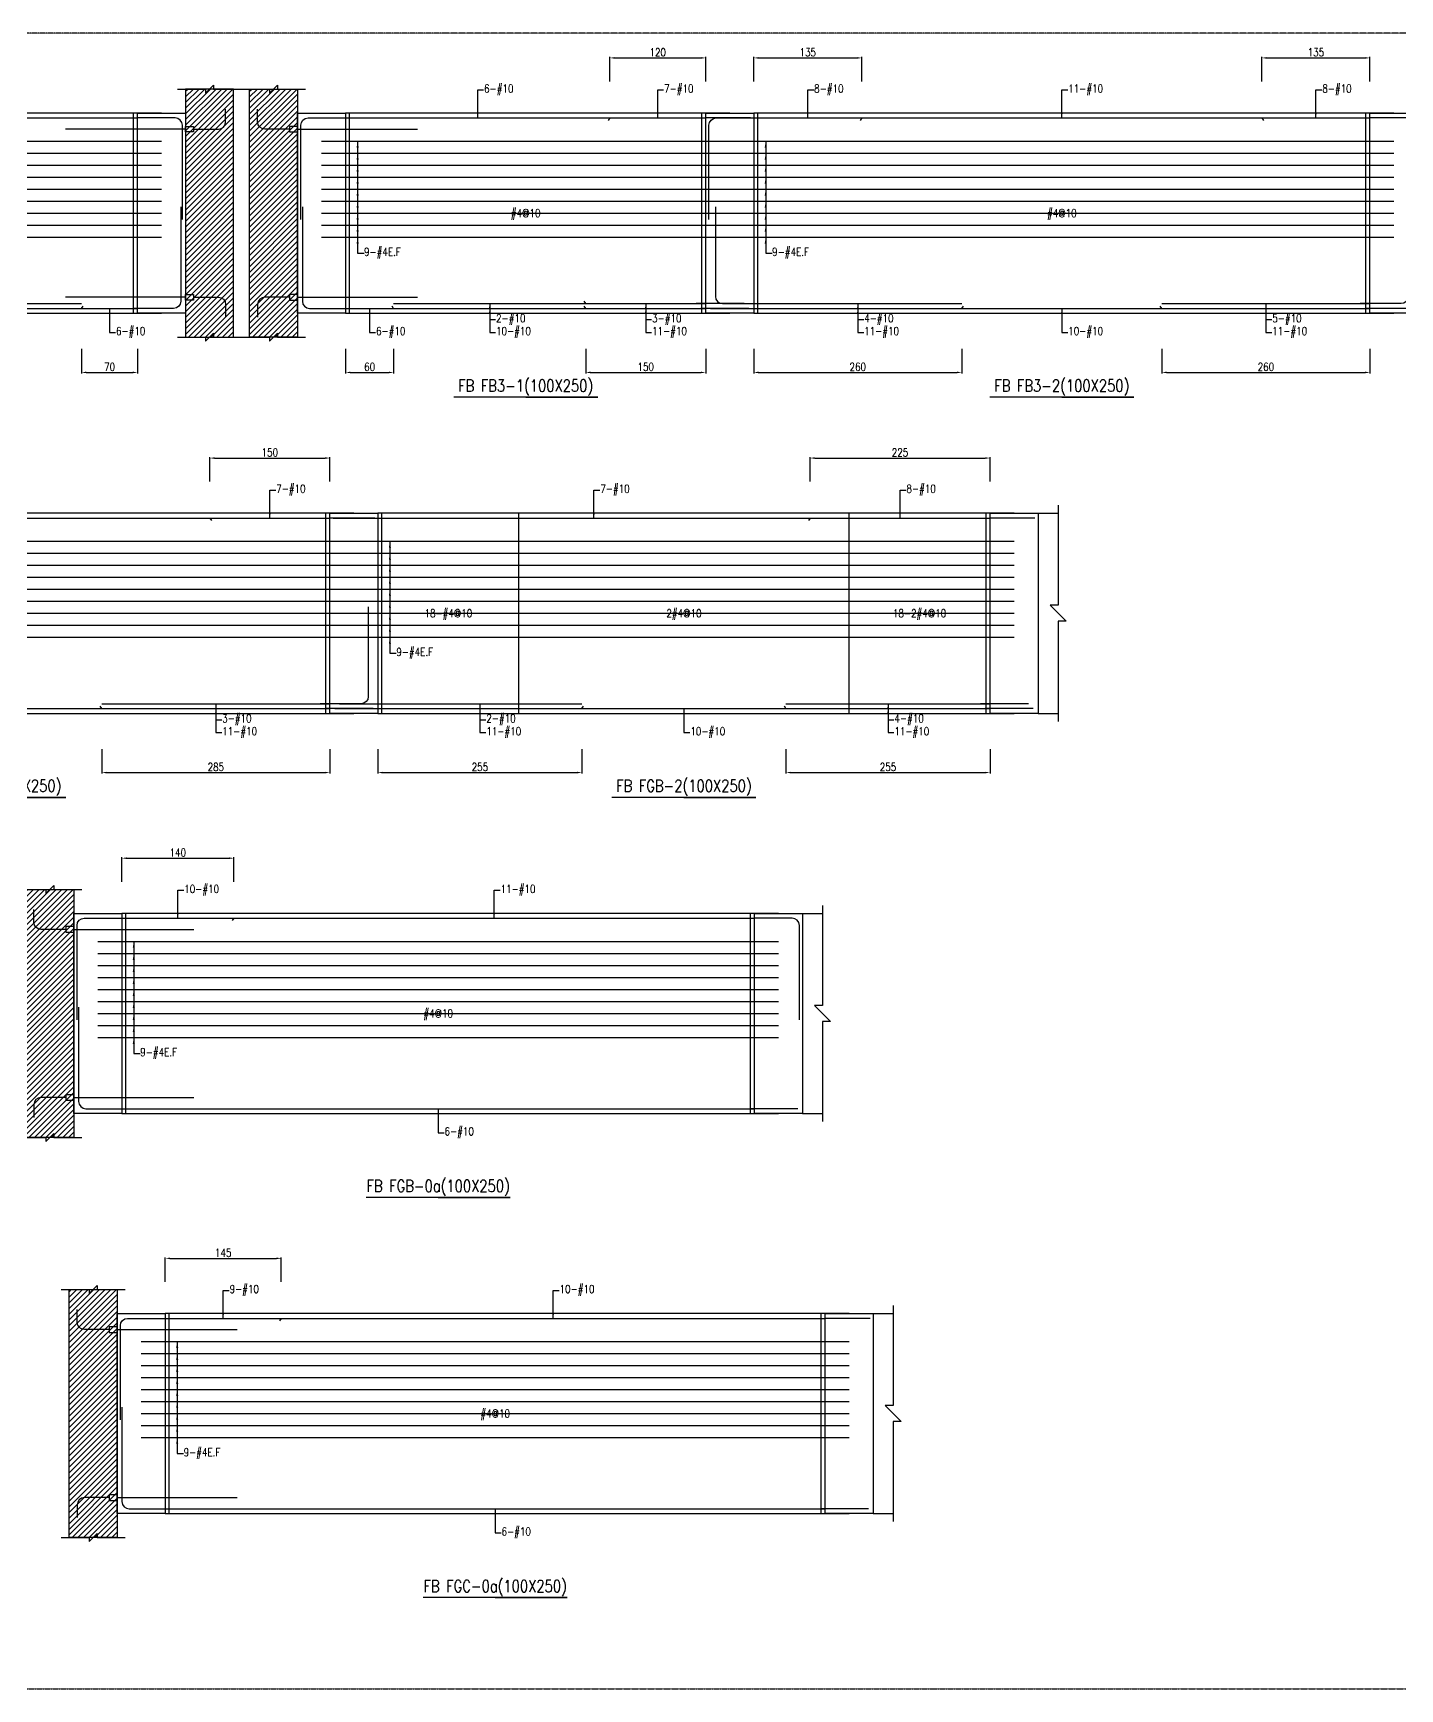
# Model space of a CAD drawing. Header units: millimetres. Extents: x 0 to 84580, y -12276 to 4373.
# Drawn here: x 4578 to 6286, y 0 to 2069 of the extents above; entities that cross this region are included whole.
import ezdxf
from ezdxf.enums import TextEntityAlignment as Align

# ---------------------------------------------------------------- set-up
doc = ezdxf.new("R2010")
doc.units = ezdxf.units.MM
doc.header["$MEASUREMENT"] = 0
doc.linetypes.add('CENTER', pattern=[2, 1.25, -0.25, 0.25, -0.25])
for name, color, linetype in [('S-DIM', 2, 'Continuous'), ('S-GRID', 1, 'CENTER'), ('S-LEADER', 2, 'Continuous'), ('S-RC', 130, 'Continuous'), ('S-REINF', 6, 'Continuous'), ('S-TEXT', 2, 'Continuous'), ('連續壁', 2, 'Continuous')]:
    doc.layers.add(name, color=color, linetype=linetype)
doc.styles.add('CS4', font='romans.shx', dxfattribs={"width": 0.8, "bigfont": 'lsp.shx'})
doc.styles.get("Standard").update_dxf_attribs({"font": 'arial.ttf'})
doc.dimstyles.new('ISO-25', dxfattribs={"dimtxt": 2.5, "dimasz": 2.5, "dimexe": 1.25, "dimexo": 0.625, "dimtad": 1, "dimtxsty": 'Standard', "dimcen": 2.5, "dimadec": 0, "dimazin": 0, "dimtfac": 1, "dimtmove": 0, "dimatfit": 3, "dimfxl": 0, "dimarcsym": 0})

# ---------------------------------------------------------------- blocks, each defined once
blk = doc.blocks.new('*D51')
at = {"layer": 'DEFPOINTS', "color": 0, "transparency": 16777216}
for p in [(4639, 1675), (4709, 1675), (4709, 1645)]:
    blk.add_point(p, dxfattribs=at)
at = {"layer": 'S-DIM', "color": 0, "lineweight": -2, "transparency": 16777216}
for p, q in [((4639, 1674.375), (4639, 1643.75)), ((4709, 1674.375), (4709, 1643.75)), ((4645, 1645), (4703, 1645))]:
    blk.add_line(p, q, dxfattribs=at)
at = {"layer": 'S-DIM', "color": 0, "transparency": 16777216}
for points in [[(4645, 1646), (4645, 1644), (4639, 1645)], [(4703, 1646), (4703, 1644), (4709, 1645)]]:
    blk.add_solid(points, dxfattribs=at)
at = {"layer": 'S-DIM', "color": 0, "transparency": 16777216, "insert": (4674, 1652), "char_height": 10, "attachment_point": 5, "style": 'CS4'}
blk.add_mtext('70', dxfattribs=at)
blk = doc.blocks.new('*D52')
at = {"layer": 'DEFPOINTS', "color": 0, "transparency": 16777216}
for p in [(5419, 2038), (5299, 2008), (5419, 2008)]:
    blk.add_point(p, dxfattribs=at)
at = {"layer": 'S-DIM', "color": 0, "lineweight": -2, "transparency": 16777216}
for p, q in [((5299, 2008.625), (5299, 2039.25)), ((5305, 2038), (5413, 2038)), ((5419, 2008.625), (5419, 2039.25))]:
    blk.add_line(p, q, dxfattribs=at)
at = {"layer": 'S-DIM', "color": 0, "transparency": 16777216}
for points in [[(5305, 2039), (5305, 2037), (5299, 2038)], [(5413, 2039), (5413, 2037), (5419, 2038)]]:
    blk.add_solid(points, dxfattribs=at)
at = {"layer": 'S-DIM', "color": 0, "transparency": 16777216, "insert": (5359, 2045), "char_height": 10, "attachment_point": 5, "style": 'CS4'}
blk.add_mtext('120', dxfattribs=at)
blk = doc.blocks.new('*D53')
at = {"layer": 'DEFPOINTS', "color": 0, "transparency": 16777216}
for p in [(4969, 1675), (5029, 1675), (5029, 1645)]:
    blk.add_point(p, dxfattribs=at)
at = {"layer": 'S-DIM', "color": 0, "lineweight": -2, "transparency": 16777216}
for p, q in [((4969, 1674.375), (4969, 1643.75)), ((5029, 1674.375), (5029, 1643.75)), ((4975, 1645), (5023, 1645))]:
    blk.add_line(p, q, dxfattribs=at)
at = {"layer": 'S-DIM', "color": 0, "transparency": 16777216}
for points in [[(4975, 1646), (4975, 1644), (4969, 1645)], [(5023, 1646), (5023, 1644), (5029, 1645)]]:
    blk.add_solid(points, dxfattribs=at)
at = {"layer": 'S-DIM', "color": 0, "transparency": 16777216, "insert": (4999, 1652), "char_height": 10, "attachment_point": 5, "style": 'CS4'}
blk.add_mtext('60', dxfattribs=at)
blk = doc.blocks.new('*D54')
at = {"layer": 'DEFPOINTS', "color": 0, "transparency": 16777216}
for p in [(5269, 1675), (5419, 1675), (5419, 1645)]:
    blk.add_point(p, dxfattribs=at)
at = {"layer": 'S-DIM', "color": 0, "lineweight": -2, "transparency": 16777216}
for p, q in [((5269, 1674.375), (5269, 1643.75)), ((5419, 1674.375), (5419, 1643.75)), ((5275, 1645), (5413, 1645))]:
    blk.add_line(p, q, dxfattribs=at)
at = {"layer": 'S-DIM', "color": 0, "transparency": 16777216}
for points in [[(5275, 1646), (5275, 1644), (5269, 1645)], [(5413, 1646), (5413, 1644), (5419, 1645)]]:
    blk.add_solid(points, dxfattribs=at)
at = {"layer": 'S-DIM', "color": 0, "transparency": 16777216, "insert": (5344, 1652), "char_height": 10, "attachment_point": 5, "style": 'CS4'}
blk.add_mtext('150', dxfattribs=at)
blk = doc.blocks.new('*D5')
at = {"layer": 'DEFPOINTS', "color": 0, "transparency": 16777216}
for p in [(5614, 2038), (5479, 2008), (5614, 2008)]:
    blk.add_point(p, dxfattribs=at)
at = {"layer": 'S-DIM', "color": 0, "lineweight": -2, "transparency": 16777216}
for p, q in [((5479, 2008.625), (5479, 2039.25)), ((5485, 2038), (5608, 2038)), ((5614, 2008.625), (5614, 2039.25))]:
    blk.add_line(p, q, dxfattribs=at)
at = {"layer": 'S-DIM', "color": 0, "transparency": 16777216}
for points in [[(5485, 2039), (5485, 2037), (5479, 2038)], [(5608, 2039), (5608, 2037), (5614, 2038)]]:
    blk.add_solid(points, dxfattribs=at)
at = {"layer": 'S-DIM', "color": 0, "transparency": 16777216, "insert": (5546.5, 2045), "char_height": 10, "attachment_point": 5, "style": 'CS4'}
blk.add_mtext('135', dxfattribs=at)
blk = doc.blocks.new('*D6')
at = {"layer": 'DEFPOINTS', "color": 0, "transparency": 16777216}
for p in [(6249, 2038), (6114, 2008), (6249, 2008)]:
    blk.add_point(p, dxfattribs=at)
at = {"layer": 'S-DIM', "color": 0, "lineweight": -2, "transparency": 16777216}
for p, q in [((6114, 2008.625), (6114, 2039.25)), ((6120, 2038), (6243, 2038)), ((6249, 2008.625), (6249, 2039.25))]:
    blk.add_line(p, q, dxfattribs=at)
at = {"layer": 'S-DIM', "color": 0, "transparency": 16777216}
for points in [[(6120, 2039), (6120, 2037), (6114, 2038)], [(6243, 2039), (6243, 2037), (6249, 2038)]]:
    blk.add_solid(points, dxfattribs=at)
at = {"layer": 'S-DIM', "color": 0, "transparency": 16777216, "insert": (6181.5, 2045), "char_height": 10, "attachment_point": 5, "style": 'CS4'}
blk.add_mtext('135', dxfattribs=at)
blk = doc.blocks.new('*D7')
at = {"layer": 'DEFPOINTS', "color": 0, "transparency": 16777216}
for p in [(5479, 1675), (5739, 1675), (5739, 1645)]:
    blk.add_point(p, dxfattribs=at)
at = {"layer": 'S-DIM', "color": 0, "lineweight": -2, "transparency": 16777216}
for p, q in [((5479, 1674.375), (5479, 1643.75)), ((5739, 1674.375), (5739, 1643.75)), ((5485, 1645), (5733, 1645))]:
    blk.add_line(p, q, dxfattribs=at)
at = {"layer": 'S-DIM', "color": 0, "transparency": 16777216}
for points in [[(5485, 1646), (5485, 1644), (5479, 1645)], [(5733, 1646), (5733, 1644), (5739, 1645)]]:
    blk.add_solid(points, dxfattribs=at)
at = {"layer": 'S-DIM', "color": 0, "transparency": 16777216, "insert": (5609, 1652), "char_height": 10, "attachment_point": 5, "style": 'CS4'}
blk.add_mtext('260', dxfattribs=at)
blk = doc.blocks.new('*D8')
at = {"layer": 'DEFPOINTS', "color": 0, "transparency": 16777216}
for p in [(5989, 1675), (6249, 1675), (6249, 1645)]:
    blk.add_point(p, dxfattribs=at)
at = {"layer": 'S-DIM', "color": 0, "lineweight": -2, "transparency": 16777216}
for p, q in [((5989, 1674.375), (5989, 1643.75)), ((6249, 1674.375), (6249, 1643.75)), ((5995, 1645), (6243, 1645))]:
    blk.add_line(p, q, dxfattribs=at)
at = {"layer": 'S-DIM', "color": 0, "transparency": 16777216}
for points in [[(5995, 1646), (5995, 1644), (5989, 1645)], [(6243, 1646), (6243, 1644), (6249, 1645)]]:
    blk.add_solid(points, dxfattribs=at)
at = {"layer": 'S-DIM', "color": 0, "transparency": 16777216, "insert": (6119, 1652), "char_height": 10, "attachment_point": 5, "style": 'CS4'}
blk.add_mtext('260', dxfattribs=at)
blk = doc.blocks.new('*D45')
at = {"layer": 'DEFPOINTS', "color": 0, "transparency": 16777216}
for p in [(4949.3, 1538), (4799.3, 1508), (4949.3, 1508)]:
    blk.add_point(p, dxfattribs=at)
at = {"layer": 'S-DIM', "color": 0, "lineweight": -2, "transparency": 16777216}
for p, q in [((4799.3, 1508.625), (4799.3, 1539.25)), ((4805.3, 1538), (4943.3, 1538)), ((4949.3, 1508.625), (4949.3, 1539.25))]:
    blk.add_line(p, q, dxfattribs=at)
at = {"layer": 'S-DIM', "color": 0, "transparency": 16777216}
for points in [[(4805.3, 1539), (4805.3, 1537), (4799.3, 1538)], [(4943.3, 1539), (4943.3, 1537), (4949.3, 1538)]]:
    blk.add_solid(points, dxfattribs=at)
at = {"layer": 'S-DIM', "color": 0, "transparency": 16777216, "insert": (4874.3, 1545), "char_height": 10, "attachment_point": 5, "style": 'CS4'}
blk.add_mtext('150', dxfattribs=at)
blk = doc.blocks.new('*D47')
at = {"layer": 'DEFPOINTS', "color": 0, "transparency": 16777216}
for p in [(4664.3, 1175), (4949.3, 1175), (4949.3, 1145)]:
    blk.add_point(p, dxfattribs=at)
at = {"layer": 'S-DIM', "color": 0, "lineweight": -2, "transparency": 16777216}
for p, q in [((4664.3, 1174.375), (4664.3, 1143.75)), ((4949.3, 1174.375), (4949.3, 1143.75)), ((4670.3, 1145), (4943.3, 1145))]:
    blk.add_line(p, q, dxfattribs=at)
at = {"layer": 'S-DIM', "color": 0, "transparency": 16777216}
for points in [[(4670.3, 1146), (4670.3, 1144), (4664.3, 1145)], [(4943.3, 1146), (4943.3, 1144), (4949.3, 1145)]]:
    blk.add_solid(points, dxfattribs=at)
at = {"layer": 'S-DIM', "color": 0, "transparency": 16777216, "insert": (4806.8, 1152), "char_height": 10, "attachment_point": 5, "style": 'CS4'}
blk.add_mtext('285', dxfattribs=at)
blk = doc.blocks.new('*D48')
at = {"layer": 'DEFPOINTS', "color": 0, "transparency": 16777216}
for p in [(5774.3, 1538), (5549.3, 1508), (5774.3, 1508)]:
    blk.add_point(p, dxfattribs=at)
at = {"layer": 'S-DIM', "color": 0, "lineweight": -2, "transparency": 16777216}
for p, q in [((5549.3, 1508.625), (5549.3, 1539.25)), ((5555.3, 1538), (5768.3, 1538)), ((5774.3, 1508.625), (5774.3, 1539.25))]:
    blk.add_line(p, q, dxfattribs=at)
at = {"layer": 'S-DIM', "color": 0, "transparency": 16777216}
for points in [[(5555.3, 1539), (5555.3, 1537), (5549.3, 1538)], [(5768.3, 1539), (5768.3, 1537), (5774.3, 1538)]]:
    blk.add_solid(points, dxfattribs=at)
at = {"layer": 'S-DIM', "color": 0, "transparency": 16777216, "insert": (5661.8, 1545), "char_height": 10, "attachment_point": 5, "style": 'CS4'}
blk.add_mtext('225', dxfattribs=at)
blk = doc.blocks.new('*D29')
at = {"layer": 'DEFPOINTS', "color": 0, "transparency": 16777216}
for p in [(5009.3, 1175), (5264.3, 1175), (5264.3, 1145)]:
    blk.add_point(p, dxfattribs=at)
at = {"layer": 'S-DIM', "color": 0, "lineweight": -2, "transparency": 16777216}
for p, q in [((5009.3, 1174.375), (5009.3, 1143.75)), ((5264.3, 1174.375), (5264.3, 1143.75)), ((5015.3, 1145), (5258.3, 1145))]:
    blk.add_line(p, q, dxfattribs=at)
at = {"layer": 'S-DIM', "color": 0, "transparency": 16777216}
for points in [[(5015.3, 1146), (5015.3, 1144), (5009.3, 1145)], [(5258.3, 1146), (5258.3, 1144), (5264.3, 1145)]]:
    blk.add_solid(points, dxfattribs=at)
at = {"layer": 'S-DIM', "color": 0, "transparency": 16777216, "insert": (5136.8, 1152), "char_height": 10, "attachment_point": 5, "style": 'CS4'}
blk.add_mtext('255', dxfattribs=at)
blk = doc.blocks.new('*D30')
at = {"layer": 'DEFPOINTS', "color": 0, "transparency": 16777216}
for p in [(5519.3, 1175), (5774.3, 1175), (5774.3, 1145)]:
    blk.add_point(p, dxfattribs=at)
at = {"layer": 'S-DIM', "color": 0, "lineweight": -2, "transparency": 16777216}
for p, q in [((5519.3, 1174.375), (5519.3, 1143.75)), ((5774.3, 1174.375), (5774.3, 1143.75)), ((5525.3, 1145), (5768.3, 1145))]:
    blk.add_line(p, q, dxfattribs=at)
at = {"layer": 'S-DIM', "color": 0, "transparency": 16777216}
for points in [[(5525.3, 1146), (5525.3, 1144), (5519.3, 1145)], [(5768.3, 1146), (5768.3, 1144), (5774.3, 1145)]]:
    blk.add_solid(points, dxfattribs=at)
at = {"layer": 'S-DIM', "color": 0, "transparency": 16777216, "insert": (5646.8, 1152), "char_height": 10, "attachment_point": 5, "style": 'CS4'}
blk.add_mtext('255', dxfattribs=at)
blk = doc.blocks.new('*D39')
at = {"layer": 'DEFPOINTS', "color": 0, "transparency": 16777216}
for p in [(4829.3, 1038), (4689.3, 1008), (4829.3, 1008)]:
    blk.add_point(p, dxfattribs=at)
at = {"layer": 'S-DIM', "color": 0, "lineweight": -2, "transparency": 16777216}
for p, q in [((4689.3, 1008.625), (4689.3, 1039.25)), ((4695.3, 1038), (4823.3, 1038)), ((4829.3, 1008.625), (4829.3, 1039.25))]:
    blk.add_line(p, q, dxfattribs=at)
at = {"layer": 'S-DIM', "color": 0, "transparency": 16777216}
for points in [[(4695.3, 1039), (4695.3, 1037), (4689.3, 1038)], [(4823.3, 1039), (4823.3, 1037), (4829.3, 1038)]]:
    blk.add_solid(points, dxfattribs=at)
at = {"layer": 'S-DIM', "color": 0, "transparency": 16777216, "insert": (4759.3, 1045), "char_height": 10, "attachment_point": 5, "style": 'CS4'}
blk.add_mtext('140', dxfattribs=at)
blk = doc.blocks.new('*D35')
at = {"layer": 'DEFPOINTS', "color": 0, "transparency": 16777216}
for p in [(4888.5, 538), (4743.5, 508), (4888.5, 508)]:
    blk.add_point(p, dxfattribs=at)
at = {"layer": 'S-DIM', "color": 0, "lineweight": -2, "transparency": 16777216}
for p, q in [((4743.5, 508.625), (4743.5, 539.25)), ((4749.5, 538), (4882.5, 538)), ((4888.5, 508.625), (4888.5, 539.25))]:
    blk.add_line(p, q, dxfattribs=at)
at = {"layer": 'S-DIM', "color": 0, "transparency": 16777216}
for points in [[(4749.5, 539), (4749.5, 537), (4743.5, 538)], [(4882.5, 539), (4882.5, 537), (4888.5, 538)]]:
    blk.add_solid(points, dxfattribs=at)
at = {"layer": 'S-DIM', "color": 0, "transparency": 16777216, "insert": (4816, 545), "char_height": 10, "attachment_point": 5, "style": 'CS4'}
blk.add_mtext('145', dxfattribs=at)

msp = doc.modelspace()

# ---------------------------------------------------------------- hatches: boundary and pattern name
at = {"layer": '連續壁'}
h = msp.add_hatch(dxfattribs=at)
h.set_pattern_fill('ANSI31', color=256, scale=40, style=0)
h.set_pattern_definition([(45, (4649, 250), (-3.535534, 3.535534), [])])
h.paths.add_polyline_path([(4829, 1689), (4769, 1689), (4769, 1999), (4829, 1999)], flags=16)
h = msp.add_hatch(dxfattribs=at)
h.set_pattern_fill('ANSI31', color=256, scale=40, style=0)
h.set_pattern_definition([(45, (4729, 250), (-3.535534, 3.535534), [])])
h.paths.add_polyline_path([(4909, 1689), (4849, 1689), (4849, 1999), (4909, 1999)], flags=16)
h = msp.add_hatch(dxfattribs=at)
h.set_pattern_fill('ANSI31', color=256, scale=40, style=0)
h.set_pattern_definition([(45, (4449.3, -750), (-3.535534, 3.535534), [])])
h.paths.add_polyline_path([(4629.3, 689), (4569.3, 689), (4569.3, 999), (4629.3, 999)], flags=16)
h = msp.add_hatch(dxfattribs=at)
h.set_pattern_fill('ANSI31', color=256, scale=40, style=0)
h.set_pattern_definition([(45, (4503.5, -1250), (-3.535534, 3.535534), [])])
h.paths.add_polyline_path([(4683.5, 189), (4623.5, 189), (4623.5, 499), (4683.5, 499)], flags=16)

# ---------------------------------------------------------------- linework, layer by layer
for p, q in [((5834.3, 1469), (5859.3, 1469)), ((5834.3, 1219), (5859.3, 1219)), ((5540, 969), (5565, 969)), ((5540, 719), (5565, 719)), ((5628.3, 469), (5653.3, 469)), ((5628.3, 219), (5653.3, 219))]:
    msp.add_line(p, q)
at = {"layer": 'S-GRID'}
msp.add_lwpolyline([(3229, 0), (6458, 0), (6458, 2069), (3229, 2069), (3229, 0)], dxfattribs=at)
at = {"layer": 'S-RC'}
for points in [[(4759, 1999), (4794, 1998.993), (4793.999, 1993.993), (4804.001, 2003.991), (4804, 1998.991), (4839, 1998.984)], [(4769, 1689), (4829, 1689), (4829, 1999), (4769, 1999), (4769, 1689)], [(4839, 1999), (4874, 1998.993), (4873.999, 1993.993), (4884.001, 2003.991), (4884, 1998.991), (4919, 1998.984)], [(4909, 1689), (4849, 1689), (4849, 1999), (4909, 1999), (4909, 1689)], [(4739, 1969), (4219, 1969)], [(4769, 1719), (4709, 1719), (4709, 1969), (4769, 1969), (4769, 1719)], [(4969, 1719), (4909, 1719), (4909, 1969), (4969, 1969), (4969, 1719)], [(5449, 1969), (4969, 1969)], [(5479, 1719), (5419, 1719), (5419, 1969), (5479, 1969), (5479, 1719)], [(5479, 1719), (5419, 1719), (5419, 1969), (5479, 1969), (5479, 1719)], [(6279, 1969), (5479, 1969)], [(6309, 1719), (6249, 1719), (6249, 1969), (6309, 1969), (6309, 1719)], [(4769, 1949), (4619, 1949)], [(4769, 1952.5), (4779, 1952.5), (4779, 1945.5), (4769, 1945.5), (4769, 1952.5)], [(4909, 1952.5), (4899, 1952.5), (4899, 1945.5), (4909, 1945.5), (4909, 1952.5)], [(4909, 1949), (5059, 1949)], [(4769, 1739), (4619, 1739)], [(4769, 1742.5), (4779, 1742.5), (4779, 1735.5), (4769, 1735.5), (4769, 1742.5)], [(4909, 1742.5), (4899, 1742.5), (4899, 1735.5), (4909, 1735.5), (4909, 1742.5)], [(4909, 1739), (5059, 1739)], [(4219, 1719), (4739, 1719)], [(4969, 1719), (5449, 1719)], [(5479, 1719), (6279, 1719)], [(4759, 1689), (4794, 1688.993), (4793.999, 1683.993), (4804.001, 1693.991), (4804, 1688.991), (4839, 1688.984)], [(4839, 1689), (4874, 1688.993), (4873.999, 1683.993), (4884.001, 1693.991), (4884, 1688.991), (4919, 1688.984)], [(5194, 1614), (5284, 1614), (5104, 1614)], [(5864, 1614), (5954, 1614), (5774, 1614)], [(4979.3, 1469), (4109, 1469)], [(5009.3, 1219), (4949.3, 1219), (4949.3, 1469), (5009.3, 1469), (5009.3, 1219)], [(5009.3, 1219), (4949.3, 1219), (4949.3, 1469), (5009.3, 1469), (5009.3, 1219)], [(5804.3, 1469), (5009.3, 1469)], [(5834.3, 1219), (5774.3, 1219), (5774.3, 1469), (5834.3, 1469), (5834.3, 1219)], [(5859.3, 1479), (5859.3, 1354), (5849.3, 1354), (5869.3, 1334), (5859.3, 1334), (5859.3, 1209)], [(4109, 1219), (4979.3, 1219)], [(5009.3, 1219), (5804.3, 1219)], [(4529.15, 1114), (4619.15, 1114), (4439.15, 1114)], [(5391.8, 1114), (5481.8, 1114), (5301.8, 1114)], [(4559.3, 999), (4594.3, 998.993), (4594.299, 993.993), (4604.301, 1003.991), (4604.3, 998.991), (4639.3, 998.984)], [(4629.3, 689), (4569.3, 689), (4569.3, 999), (4629.3, 999), (4629.3, 689)], [(5565, 979), (5565, 854), (5555, 854), (5575, 834), (5565, 834), (5565, 709)], [(4629.3, 952.5), (4619.3, 952.5), (4619.3, 945.5), (4629.3, 945.5), (4629.3, 952.5)], [(4689.3, 719), (4629.3, 719), (4629.3, 969), (4689.3, 969), (4689.3, 719)], [(5510, 969), (4689.3, 969)], [(5540, 719), (5480, 719), (5480, 969), (5540, 969), (5540, 719)], [(4629.3, 949), (4779.3, 949)], [(4629.3, 742.5), (4619.3, 742.5), (4619.3, 735.5), (4629.3, 735.5), (4629.3, 742.5)], [(4629.3, 739), (4779.3, 739)], [(4689.3, 719), (5510, 719)], [(4559.3, 689), (4594.3, 688.993), (4594.299, 683.993), (4604.301, 693.991), (4604.3, 688.991), (4639.3, 688.984)], [(5084.65, 614), (5174.65, 614), (4994.65, 614)], [(4613.5, 499), (4648.5, 498.993), (4648.499, 493.993), (4658.501, 503.991), (4658.5, 498.991), (4693.5, 498.984)], [(4683.5, 189), (4623.5, 189), (4623.5, 499), (4683.5, 499), (4683.5, 189)], [(5653.3, 479), (5653.3, 354), (5643.3, 354), (5663.3, 334), (5653.3, 334), (5653.3, 209)], [(4743.5, 219), (4683.5, 219), (4683.5, 469), (4743.5, 469), (4743.5, 219)], [(5598.3, 469), (4743.5, 469)], [(5628.3, 219), (5568.3, 219), (5568.3, 469), (5628.3, 469), (5628.3, 219)], [(4683.5, 452.5), (4673.5, 452.5), (4673.5, 445.5), (4683.5, 445.5), (4683.5, 452.5)], [(4683.5, 449), (4833.5, 449)], [(4683.5, 242.5), (4673.5, 242.5), (4673.5, 235.5), (4683.5, 235.5), (4683.5, 242.5)], [(4683.5, 239), (4833.5, 239)], [(4743.5, 219), (5598.3, 219)], [(4613.5, 189), (4648.5, 188.993), (4648.499, 183.993), (4658.501, 193.991), (4658.5, 188.991), (4693.5, 188.984)], [(5155.9, 114), (5245.9, 114), (5065.9, 114)]]:
    msp.add_lwpolyline(points, dxfattribs=at)
for points in [[(4779, 1949), (4810, 1949, 0.41421356), (4819, 1958), (4819, 1974)], [(4899, 1949), (4868, 1949, -0.41421356), (4859, 1958), (4859, 1974)], [(4779, 1739), (4810, 1739, -0.41421356), (4819, 1730), (4819, 1714)], [(4899, 1739), (4868, 1739, 0.41421356), (4859, 1730), (4859, 1714)], [(4619.3, 949), (4588.3, 949, -0.41421356), (4579.3, 958), (4579.3, 974)], [(4619.3, 739), (4588.3, 739, 0.41421356), (4579.3, 730), (4579.3, 714)], [(4673.5, 449), (4642.5, 449, -0.41421356), (4633.5, 458), (4633.5, 474)], [(4673.5, 239), (4642.5, 239, 0.41421356), (4633.5, 230), (4633.5, 214)]]:
    msp.add_lwpolyline(points, format="xyb", dxfattribs=at)
at = {"layer": 'S-REINF', "color": 1}
for points in [[(4704, 1719), (4704, 1969)], [(4974, 1719), (4974, 1969)], [(5414, 1719), (5414, 1969)], [(5484, 1719), (5484, 1969)], [(6244, 1719), (6244, 1969)], [(4189, 1934), (4739, 1934)], [(4939, 1934), (5449, 1934)], [(5449, 1934), (6279, 1934)], [(4189, 1919), (4739, 1919)], [(4189, 1904), (4739, 1904)], [(4939, 1919), (5449, 1919)], [(4939, 1904), (5449, 1904)], [(5449, 1919), (6279, 1919)], [(5449, 1904), (6279, 1904)], [(4189, 1889), (4739, 1889)], [(4939, 1889), (5449, 1889)], [(5449, 1889), (6279, 1889)], [(4189, 1874), (4739, 1874)], [(4939, 1874), (5449, 1874)], [(5449, 1874), (6279, 1874)], [(4189, 1859), (4739, 1859)], [(4189, 1844), (4739, 1844)], [(4939, 1859), (5449, 1859)], [(4939, 1844), (5449, 1844)], [(5449, 1859), (6279, 1859)], [(5449, 1844), (6279, 1844)], [(4189, 1829), (4739, 1829)], [(4939, 1829), (5449, 1829)], [(5449, 1829), (6279, 1829)], [(4189, 1814), (4739, 1814)], [(4939, 1814), (5449, 1814)], [(5449, 1814), (6279, 1814)], [(4944.348, 1219), (4944.348, 1469)], [(5014.3, 1219), (5014.3, 1469)], [(5185.55, 1219), (5185.55, 1469)], [(5598.05, 1219), (5598.05, 1469)], [(5769.3, 1219), (5769.3, 1469)], [(4079, 1434), (4979.3, 1434)], [(4979.3, 1434), (5804.3, 1434)], [(4079, 1419), (4979.3, 1419)], [(4979.3, 1419), (5804.3, 1419)], [(4079, 1404), (4979.3, 1404)], [(4079, 1389), (4979.3, 1389)], [(4979.3, 1404), (5804.3, 1404)], [(4979.3, 1389), (5804.3, 1389)], [(4079, 1374), (4979.3, 1374)], [(4979.3, 1374), (5804.3, 1374)], [(4079, 1359), (4979.3, 1359)], [(4979.3, 1359), (5804.3, 1359)], [(4079, 1344), (4979.3, 1344)], [(4079, 1329), (4979.3, 1329)], [(4979.3, 1344), (5804.3, 1344)], [(4979.3, 1329), (5804.3, 1329)], [(4079, 1314), (4979.3, 1314)], [(4979.3, 1314), (5804.3, 1314)], [(4694.3, 719), (4694.3, 969)], [(5475.033, 719), (5475.033, 969)], [(4659.3, 934), (5510, 934)], [(4659.3, 919), (5510, 919)], [(4659.3, 904), (5510, 904)], [(4659.3, 889), (5510, 889)], [(4659.3, 874), (5510, 874)], [(4659.3, 859), (5510, 859)], [(4659.3, 844), (5510, 844)], [(4659.3, 829), (5510, 829)], [(4659.3, 814), (5510, 814)], [(4748.5, 219), (4748.5, 469)], [(5563.299, 219), (5563.299, 469)], [(4713.5, 434), (5598.3, 434)], [(4713.5, 419), (5598.3, 419)], [(4713.5, 404), (5598.3, 404)], [(4713.5, 389), (5598.3, 389)], [(4713.5, 374), (5598.3, 374)], [(4713.5, 359), (5598.3, 359)], [(4713.5, 344), (5598.3, 344)], [(4713.5, 329), (5598.3, 329)], [(4713.5, 314), (5598.3, 314)]]:
    msp.add_lwpolyline(points, dxfattribs=at)
at = {"layer": 'S-REINF'}
for points in [[(4354, 1963), (4709, 1963)], [(4969, 1963), (5299, 1963)], [(5299, 1963), (5297, 1960)], [(5299, 1963), (5419, 1963)], [(5475, 1963), (5419, 1963)], [(5479, 1963), (5614, 1963)], [(5614, 1963), (5612, 1960)], [(5614, 1963), (6114, 1963)], [(6114, 1963), (6116, 1960)], [(6114, 1963), (6249, 1963)], [(6305, 1963), (6249, 1963)], [(4384, 1731), (4639, 1731)], [(4384, 1725), (4639, 1725)], [(4639, 1725), (4641, 1728)], [(4639, 1725), (4709, 1725)], [(4969, 1725), (5029, 1725)], [(5029, 1725), (5027, 1728)], [(5029, 1731), (5269, 1731)], [(5029, 1725), (5269, 1725)], [(5269, 1731), (5267, 1734)], [(5269, 1725), (5267, 1728)], [(5269, 1731), (5419, 1731)], [(5269, 1725), (5419, 1725)], [(5467, 1731), (5407, 1731)], [(5473, 1725), (5413, 1725)], [(5425, 1725), (5479, 1725)], [(5479, 1731), (5739, 1731)], [(5479, 1725), (5739, 1725)], [(5739, 1725), (5741, 1728)], [(5739, 1725), (5989, 1725)], [(5989, 1725), (5987, 1728)], [(5989, 1731), (6249, 1731)], [(5989, 1725), (6249, 1725)], [(6303, 1725), (6243, 1725)], [(4259, 1463), (4799.3, 1463)], [(4799.3, 1463), (4801.3, 1460)], [(4799.3, 1463), (4949.3, 1463)], [(5005.3, 1463), (4949.3, 1463)], [(4953.3, 1463), (5009.3, 1463)], [(5009.3, 1463), (5549.3, 1463)], [(5549.3, 1463), (5547.3, 1460)], [(5549.3, 1463), (5774.3, 1463)], [(5830.3, 1463), (5774.3, 1463)], [(4394, 1225), (4664.3, 1225)], [(4664.3, 1225), (4662.3, 1228)], [(4664.3, 1231), (4949.3, 1231)], [(4664.3, 1225), (4949.3, 1225)], [(5003.3, 1225), (4943.3, 1225)], [(4955.3, 1225), (5009.3, 1225)], [(4961.3, 1231), (5009.3, 1231)], [(5009.3, 1231), (5264.3, 1231)], [(5009.3, 1225), (5264.3, 1225)], [(5264.3, 1225), (5266.3, 1228)], [(5264.3, 1225), (5519.3, 1225)], [(5519.3, 1225), (5517.3, 1228)], [(5519.3, 1231), (5774.3, 1231)], [(5519.3, 1225), (5774.3, 1225)], [(5822.3, 1231), (5762.3, 1231)], [(5828.3, 1225), (5768.3, 1225)], [(4689.3, 963), (4829.3, 963)], [(4829.3, 963), (4827.3, 960)], [(4829.3, 963), (5480, 963)], [(4689.3, 725), (5480, 725)], [(5534, 725), (5474, 725)], [(4743.5, 463), (4888.5, 463)], [(4888.5, 463), (4886.5, 460)], [(4888.5, 463), (5568.3, 463)], [(5624.3, 463), (5568.3, 463)], [(4743.5, 225), (5568.3, 225)], [(5622.3, 225), (5562.3, 225)]]:
    msp.add_lwpolyline(points, dxfattribs=at)
for points in [[(4765, 1836), (4765, 1954, 0.41421356), (4756, 1963), (4709, 1963)], [(4913, 1836), (4913, 1954, -0.41421356), (4922, 1963), (4969, 1963)], [(5423, 1836), (5423, 1954, -0.41421356), (5432, 1963), (5479, 1963)], [(4763, 1852), (4763, 1734, -0.41421356), (4754, 1725), (4703, 1725)], [(4915, 1852), (4915, 1734, 0.41421356), (4924, 1725), (4969, 1725)], [(5431, 1852), (5431, 1740, 0.41421356), (5440, 1731), (5479, 1731)], [(6297, 1852), (6297, 1740, -0.41421356), (6288, 1731), (6237, 1731)], [(4997.3, 1352), (4997.3, 1240, -0.41421356), (4988.3, 1231), (4937.3, 1231)], [(4633.3, 836), (4633.3, 954, -0.41421356), (4642.3, 963), (4689.3, 963)], [(5536, 836), (5536, 954, 0.41421356), (5527, 963), (5480, 963)], [(4635.3, 852), (4635.3, 734, 0.41421356), (4644.3, 725), (4689.3, 725)], [(4687.5, 336), (4687.5, 454, -0.41421356), (4696.5, 463), (4743.5, 463)], [(4689.5, 352), (4689.5, 234, 0.41421356), (4698.5, 225), (4743.5, 225)]]:
    msp.add_lwpolyline(points, format="xyb", dxfattribs=at)

# ---------------------------------------------------------------- texts
at = {"layer": 'S-LEADER', "char_height": 10, "attachment_point": 4, "style": 'CS4'}
for s, insert in [('6-#10', (5142, 1998)), ('7-#10', (5367, 1998)), ('8-#10', (5554.5, 1998)), ('11-#10', (5872, 1998)), ('8-#10', (6189.5, 1998)), ('2-#10', (5157, 1711)), ('3-#10', (5352, 1711)), ('4-#10', (5617, 1711)), ('5-#10', (6127, 1711)), ('6-#10', (4682, 1695)), ('6-#10', (5007, 1695)), ('10-#10', (5157, 1695)), ('11-#10', (5352, 1695)), ('11-#10', (5617, 1695)), ('10-#10', (5872, 1695)), ('11-#10', (6127, 1695)), ('7-#10', (4882.3, 1498)), ('7-#10', (5287.3, 1498)), ('8-#10', (5669.8, 1498)), ('3-#10', (4814.8, 1211)), ('11-#10', (4814.8, 1195)), ('2-#10', (5144.8, 1211)), ('11-#10', (5144.8, 1195)), ('10-#10', (5399.8, 1195)), ('4-#10', (5654.8, 1211)), ('11-#10', (5654.8, 1195)), ('10-#10', (4767.3, 998)), ('11-#10', (5162.65, 998)), ('6-#10', (5092.65, 695)), ('9-#10', (4824, 498)), ('10-#10', (5236.4, 498)), ('6-#10', (5163.9, 195))]:
    msp.add_mtext(s, dxfattribs=dict(at, insert=insert))
at = {"layer": 'S-LEADER', "color": 3, "char_height": 10, "attachment_point": 4, "style": 'CS4'}
for insert in [(4992, 1794), (5502, 1794), (5032.3, 1294), (4712.3, 794), (4766.5, 294)]:
    msp.add_mtext('9-#4E.F', dxfattribs=dict(at, insert=insert))
at = {"layer": 'S-RC', "style": 'CS4', "width": 0.8}
for s, p in [('FB FB3-1(100X250)', (5194, 1621)), ('FB FB3-2(100X250)', (5864, 1621)), ('FB FGB-1(100X250)', (4529.15, 1121)), ('FB FGB-2(100X250)', (5391.8, 1121)), ('FB FGB-0a(100X250)', (5084.65, 621)), ('FB FGC-0a(100X250)', (5155.9, 121))]:
    msp.add_text(s, height=15, dxfattribs=at).set_placement(p, align=Align.CENTER)
at = {"layer": 'S-TEXT', "color": 1, "style": 'CS4', "width": 0.8}
for s, p in [('#4@10', (5194, 1839)), ('#4@10', (5864, 1839)), ('18-#4@10', (5097.425, 1339)), ('2#4@10', (5391.8, 1339)), ('18-2#4@10', (5686.175, 1339)), ('#4@10', (5084.667, 839)), ('#4@10', (5155.9, 339))]:
    msp.add_text(s, height=10, dxfattribs=at).set_placement(p, align=Align.CENTER)

# ---------------------------------------------------------------- dimensions: what is measured, and where the dimension line sits
at = {"layer": 'S-DIM'}
for p1, p2, distance, picture, middle in [((5299, 2008), (5419, 2008), 30, '*D52', (5359, 2045)), ((5479, 2008), (5614, 2008), 30, '*D5', (5546.5, 2045)), ((6114, 2008), (6249, 2008), 30, '*D6', (6181.5, 2045)), ((4639, 1675), (4709, 1675), -30, '*D51', (4674, 1652)), ((4969, 1675), (5029, 1675), -30, '*D53', (4999, 1652)), ((5269, 1675), (5419, 1675), -30, '*D54', (5344, 1652)), ((5479, 1675), (5739, 1675), -30, '*D7', (5609, 1652)), ((5989, 1675), (6249, 1675), -30, '*D8', (6119, 1652)), ((4799.3, 1508), (4949.3, 1508), 30, '*D45', (4874.3, 1545)), ((5549.3, 1508), (5774.3, 1508), 30, '*D48', (5661.8, 1545)), ((4664.3, 1175), (4949.3, 1175), -30, '*D47', (4806.8, 1152)), ((5009.3, 1175), (5264.3, 1175), -30, '*D29', (5136.8, 1152)), ((5519.3, 1175), (5774.3, 1175), -30, '*D30', (5646.8, 1152)), ((4689.3, 1008), (4829.3, 1008), 30, '*D39', (4759.3, 1045)), ((4743.5, 508), (4888.5, 508), 30, '*D35', (4816, 545))]:
    dim = msp.add_aligned_dim(p1=p1, p2=p2, distance=distance, dimstyle='ISO-25', override={"dimtxt": 10, "dimasz": 6, "dimgap": 2, "dimtxsty": 'CS4'}, dxfattribs=at)
    dim.commit()
    dim.dimension.update_dxf_attribs({"geometry": picture, "text_midpoint": middle})

# ---------------------------------------------------------------- leaders
at = {"layer": 'S-LEADER', "annotation_type": 0, "has_hookline": 1, "hookline_direction": 0}
for points, override, text_width in [([(5134, 1963), (5134, 1998), (5141.375, 1998)], {"dimasz": 6, "dimtad": 0}, 38.095), ([(5359, 1963), (5359, 1998), (5366.375, 1998)], {"dimasz": 6, "dimtad": 0}, 38.476), ([(5546.5, 1963), (5546.5, 1998), (5553.875, 1998)], {"dimasz": 6, "dimtad": 0}, 38.476), ([(5864, 1963), (5864, 1998), (5871.375, 1998)], {"dimasz": 6, "dimtad": 0}, 44.952), ([(6181.5, 1963), (6181.5, 1998), (6188.875, 1998)], {"dimasz": 6, "dimtad": 0}, 38.476), ([(4984, 1814), (4984, 1794), (4991.375, 1794)], {"dimasz": 8, "dimtad": 0}, 49.524), ([(5494, 1814), (5494, 1794), (5501.375, 1794)], {"dimasz": 8, "dimtad": 0}, 49.524), ([(4674, 1725), (4674, 1695), (4681.375, 1695)], {"dimasz": 6, "dimtad": 0}, 38.095), ([(4999, 1725), (4999, 1695), (5006.375, 1695)], {"dimasz": 6, "dimtad": 0}, 38.095), ([(5149, 1731), (5149, 1711), (5156.375, 1711)], {"dimasz": 6, "dimtad": 0}, 38.476), ([(5149, 1725), (5149, 1695), (5156.375, 1695)], {"dimasz": 6, "dimtad": 0}, 44.952), ([(5344, 1731), (5344, 1711), (5351.375, 1711)], {"dimasz": 6, "dimtad": 0}, 38.476), ([(5344, 1725), (5344, 1695), (5351.375, 1695)], {"dimasz": 6, "dimtad": 0}, 44.952), ([(5609, 1731), (5609, 1711), (5616.375, 1711)], {"dimasz": 6, "dimtad": 0}, 38.476), ([(5609, 1725), (5609, 1695), (5616.375, 1695)], {"dimasz": 6, "dimtad": 0}, 44.952), ([(5864, 1725), (5864, 1695), (5871.375, 1695)], {"dimasz": 6, "dimtad": 0}, 44.952), ([(6119, 1731), (6119, 1711), (6126.375, 1711)], {"dimasz": 6, "dimtad": 0}, 38.476), ([(6119, 1725), (6119, 1695), (6126.375, 1695)], {"dimasz": 6, "dimtad": 0}, 44.952), ([(4874.3, 1463), (4874.3, 1498), (4881.675, 1498)], {"dimasz": 6, "dimtad": 0}, 38.476), ([(5279.3, 1463), (5279.3, 1498), (5286.675, 1498)], {"dimasz": 6, "dimtad": 0}, 38.476), ([(5661.8, 1463), (5661.8, 1498), (5669.175, 1498)], {"dimasz": 6, "dimtad": 0}, 38.476), ([(5024.3, 1314), (5024.3, 1294), (5031.675, 1294)], {"dimasz": 8, "dimtad": 0}, 49.524), ([(4806.8, 1231), (4806.8, 1211), (4814.175, 1211)], {"dimasz": 6, "dimtad": 0}, 38.476), ([(4806.8, 1225), (4806.8, 1195), (4814.175, 1195)], {"dimasz": 6, "dimtad": 0}, 44.952), ([(5136.8, 1231), (5136.8, 1211), (5144.175, 1211)], {"dimasz": 6, "dimtad": 0}, 38.476), ([(5136.8, 1225), (5136.8, 1195), (5144.175, 1195)], {"dimasz": 6, "dimtad": 0}, 44.952), ([(5391.8, 1225), (5391.8, 1195), (5399.175, 1195)], {"dimasz": 6, "dimtad": 0}, 44.952), ([(5646.8, 1231), (5646.8, 1211), (5654.175, 1211)], {"dimasz": 6, "dimtad": 0}, 38.476), ([(5646.8, 1225), (5646.8, 1195), (5654.175, 1195)], {"dimasz": 6, "dimtad": 0}, 44.952), ([(4759.3, 963), (4759.3, 998), (4766.675, 998)], {"dimasz": 6, "dimtad": 0}, 44.952), ([(5154.65, 963), (5154.65, 998), (5162.025, 998)], {"dimasz": 6, "dimtad": 0}, 44.952), ([(4704.3, 814), (4704.3, 794), (4711.675, 794)], {"dimasz": 8, "dimtad": 0}, 49.524), ([(5084.65, 725), (5084.65, 695), (5092.025, 695)], {"dimasz": 6, "dimtad": 0}, 38.095), ([(4816, 463), (4816, 498), (4823.375, 498)], {"dimasz": 6, "dimtad": 0}, 38.476), ([(5228.4, 463), (5228.4, 498), (5235.775, 498)], {"dimasz": 6, "dimtad": 0}, 44.952), ([(4758.5, 314), (4758.5, 294), (4765.875, 294)], {"dimasz": 8, "dimtad": 0}, 49.524), ([(5155.9, 225), (5155.9, 195), (5163.275, 195)], {"dimasz": 6, "dimtad": 0}, 38.095)]:
    msp.add_leader(points, dimstyle='ISO-25', override=override, dxfattribs=dict(at, text_width=text_width))
at = {"layer": 'S-LEADER'}
for points in [[(4984, 1934), (4984, 1794), (4992, 1794)], [(5494, 1934), (5494, 1794), (5502, 1794)], [(4984, 1919), (4984, 1794), (4992, 1794)], [(4984, 1904), (4984, 1794), (4992, 1794)], [(5494, 1919), (5494, 1794), (5502, 1794)], [(5494, 1904), (5494, 1794), (5502, 1794)], [(4984, 1889), (4984, 1794), (4992, 1794)], [(5494, 1889), (5494, 1794), (5502, 1794)], [(4984, 1874), (4984, 1794), (4992, 1794)], [(5494, 1874), (5494, 1794), (5502, 1794)], [(4984, 1859), (4984, 1794), (4992, 1794)], [(4984, 1844), (4984, 1794), (4992, 1794)], [(5494, 1859), (5494, 1794), (5502, 1794)], [(5494, 1844), (5494, 1794), (5502, 1794)], [(4984, 1829), (4984, 1794), (4992, 1794)], [(5494, 1829), (5494, 1794), (5502, 1794)], [(5024.3, 1434), (5024.3, 1294), (5032.3, 1294)], [(5024.3, 1419), (5024.3, 1294), (5032.3, 1294)], [(5024.3, 1404), (5024.3, 1294), (5032.3, 1294)], [(5024.3, 1389), (5024.3, 1294), (5032.3, 1294)], [(5024.3, 1374), (5024.3, 1294), (5032.3, 1294)], [(5024.3, 1359), (5024.3, 1294), (5032.3, 1294)], [(5024.3, 1344), (5024.3, 1294), (5032.3, 1294)], [(5024.3, 1329), (5024.3, 1294), (5032.3, 1294)], [(4704.3, 934), (4704.3, 794), (4712.3, 794)], [(4704.3, 919), (4704.3, 794), (4712.3, 794)], [(4704.3, 904), (4704.3, 794), (4712.3, 794)], [(4704.3, 889), (4704.3, 794), (4712.3, 794)], [(4704.3, 874), (4704.3, 794), (4712.3, 794)], [(4704.3, 859), (4704.3, 794), (4712.3, 794)], [(4704.3, 844), (4704.3, 794), (4712.3, 794)], [(4704.3, 829), (4704.3, 794), (4712.3, 794)], [(4758.5, 434), (4758.5, 294), (4766.5, 294)], [(4758.5, 419), (4758.5, 294), (4766.5, 294)], [(4758.5, 404), (4758.5, 294), (4766.5, 294)], [(4758.5, 389), (4758.5, 294), (4766.5, 294)], [(4758.5, 374), (4758.5, 294), (4766.5, 294)], [(4758.5, 359), (4758.5, 294), (4766.5, 294)], [(4758.5, 344), (4758.5, 294), (4766.5, 294)], [(4758.5, 329), (4758.5, 294), (4766.5, 294)]]:
    msp.add_leader(points, dimstyle='ISO-25', override={"dimasz": 8}, dxfattribs=at)

doc.saveas('drawing.dxf')
